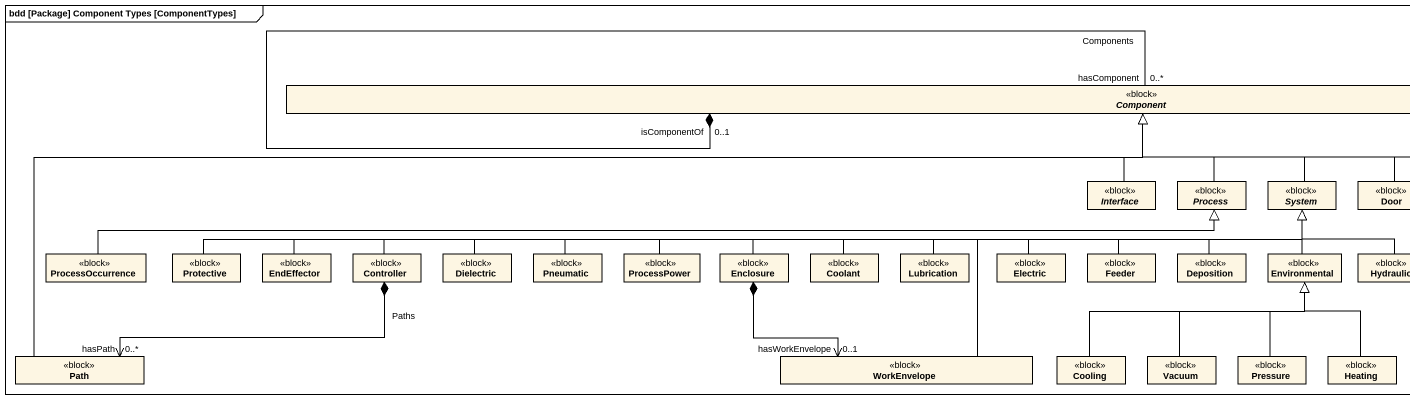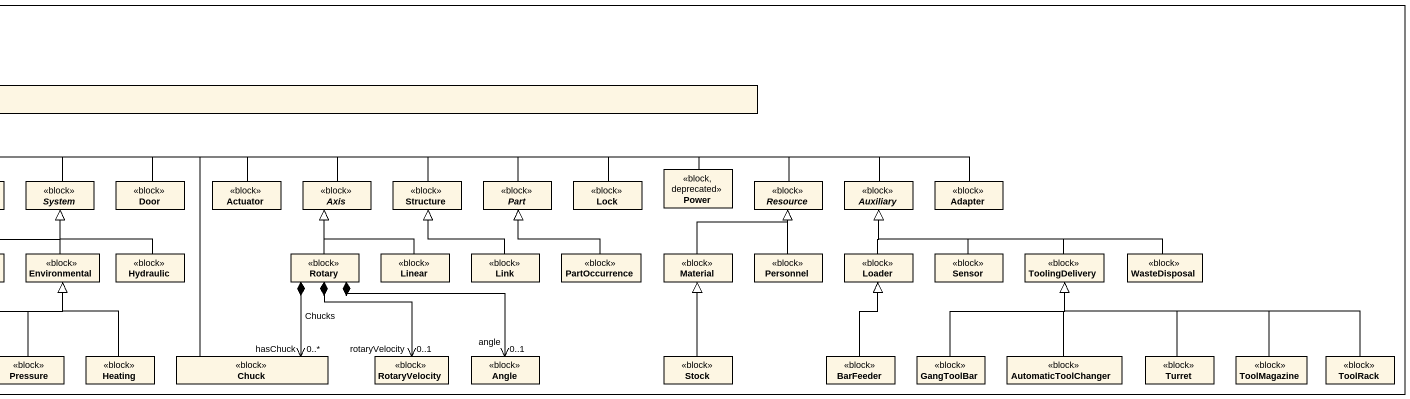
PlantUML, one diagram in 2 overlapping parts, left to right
@startuml
mainframe bdd [Package] Component Types [ComponentTypes]
hide circle
hide empty members
abstract class "Component" as Component_ <<block>>
abstract class "Interface" as Interface_ <<block>>
abstract class "Process" as Process_ <<block>>
abstract class System <<block>>
class Door <<block>>
class Actuator <<block>>
abstract class Axis <<block>>
class Structure <<block>>
abstract class Part <<block>>
class Lock <<block>>
class Power <<block, deprecated>>
abstract class Resource <<block>>
abstract class Auxiliary <<block>>
class Adapter <<block>>
class ProcessOccurrence <<block>>
class Protective <<block>>
class EndEffector <<block>>
class Controller <<block>>
class Dielectric <<block>>
class Pneumatic <<block>>
class ProcessPower <<block>>
class Enclosure <<block>>
class Coolant <<block>>
class Lubrication <<block>>
class Electric <<block>>
class Feeder <<block>>
class Deposition <<block>>
class Environmental <<block>>
class Hydraulic <<block>>
class Rotary <<block>>
class Linear <<block>>
class Link <<block>>
class PartOccurrence <<block>>
class Material <<block>>
class Personnel <<block>>
class Loader <<block>>
class Sensor <<block>>
class ToolingDelivery <<block>>
class WasteDisposal <<block>>
class Path <<block>>
class WorkEnvelope <<block>>
class Cooling <<block>>
class Vacuum <<block>>
class Pressure <<block>>
class Heating <<block>>
class Chuck <<block>>
class RotaryVelocity <<block>>
class Angle <<block>>
class Stock <<block>>
class BarFeeder <<block>>
class GangToolBar <<block>>
class AutomaticToolChanger <<block>>
class Turret <<block>>
class ToolMagazine <<block>>
class ToolRack <<block>>
Component_ "isComponentOf\n0..1" *-- "hasComponent\n0..*" Component_ : Components
Interface_ -up-|> Component_
Process_ -up-|> Component_
System -up-|> Component_
Door -left-|> Component_
Actuator -left-|> Component_
Axis -left-|> Component_
Structure -left-|> Component_
Part -left-|> Component_
Lock -left-|> Component_
Power -left-|> Component_
Resource -left-|> Component_
Auxiliary -left-|> Component_
Adapter -left-|> Component_
ProcessOccurrence -right-|> Process_
Protective -right-|> System
EndEffector -right-|> System
Controller -right-|> System
Controller *-left-> "0..*\nhasPath" Path : Paths
Dielectric -right-|> System
Pneumatic -right-|> System
ProcessPower -right-|> System
Enclosure -right-|> System
Enclosure *--> "hasWorkEnvelope\n0..1" WorkEnvelope
Coolant -right-|> System
Lubrication -right-|> System
Electric -right-|> System
Feeder -right-|> System
Deposition -up-|> System
Environmental -up-|> System
Hydraulic -up-|> System
Rotary -up-|> Axis
Rotary *--> "0..*\nhasChuck" Chuck : Chucks
Rotary *--> "rotaryVelocity\n0..1" RotaryVelocity
Rotary *-right-> "angle\n0..1" Angle
Linear -up-|> Axis
Link -up-|> Structure
PartOccurrence -up-|> Part
Material -up-|> Resource
Personnel -up-|> Resource
Loader -up-|> Auxiliary
Sensor -up-|> Auxiliary
ToolingDelivery -left-|> Auxiliary
WasteDisposal -left-|> Auxiliary
Path -right-|> Component_
WorkEnvelope -right-|> System
Cooling -right-|> Environmental
Vacuum -up-|> Environmental
Pressure -up-|> Environmental
Heating -up-|> Environmental
Chuck -up-|> Component_
Stock -up-|> Material
BarFeeder -up-|> Loader
GangToolBar -up-|> ToolingDelivery
AutomaticToolChanger -up-|> ToolingDelivery
Turret -up-|> ToolingDelivery
ToolMagazine -left-|> ToolingDelivery
ToolRack -left-|> ToolingDelivery
@enduml
